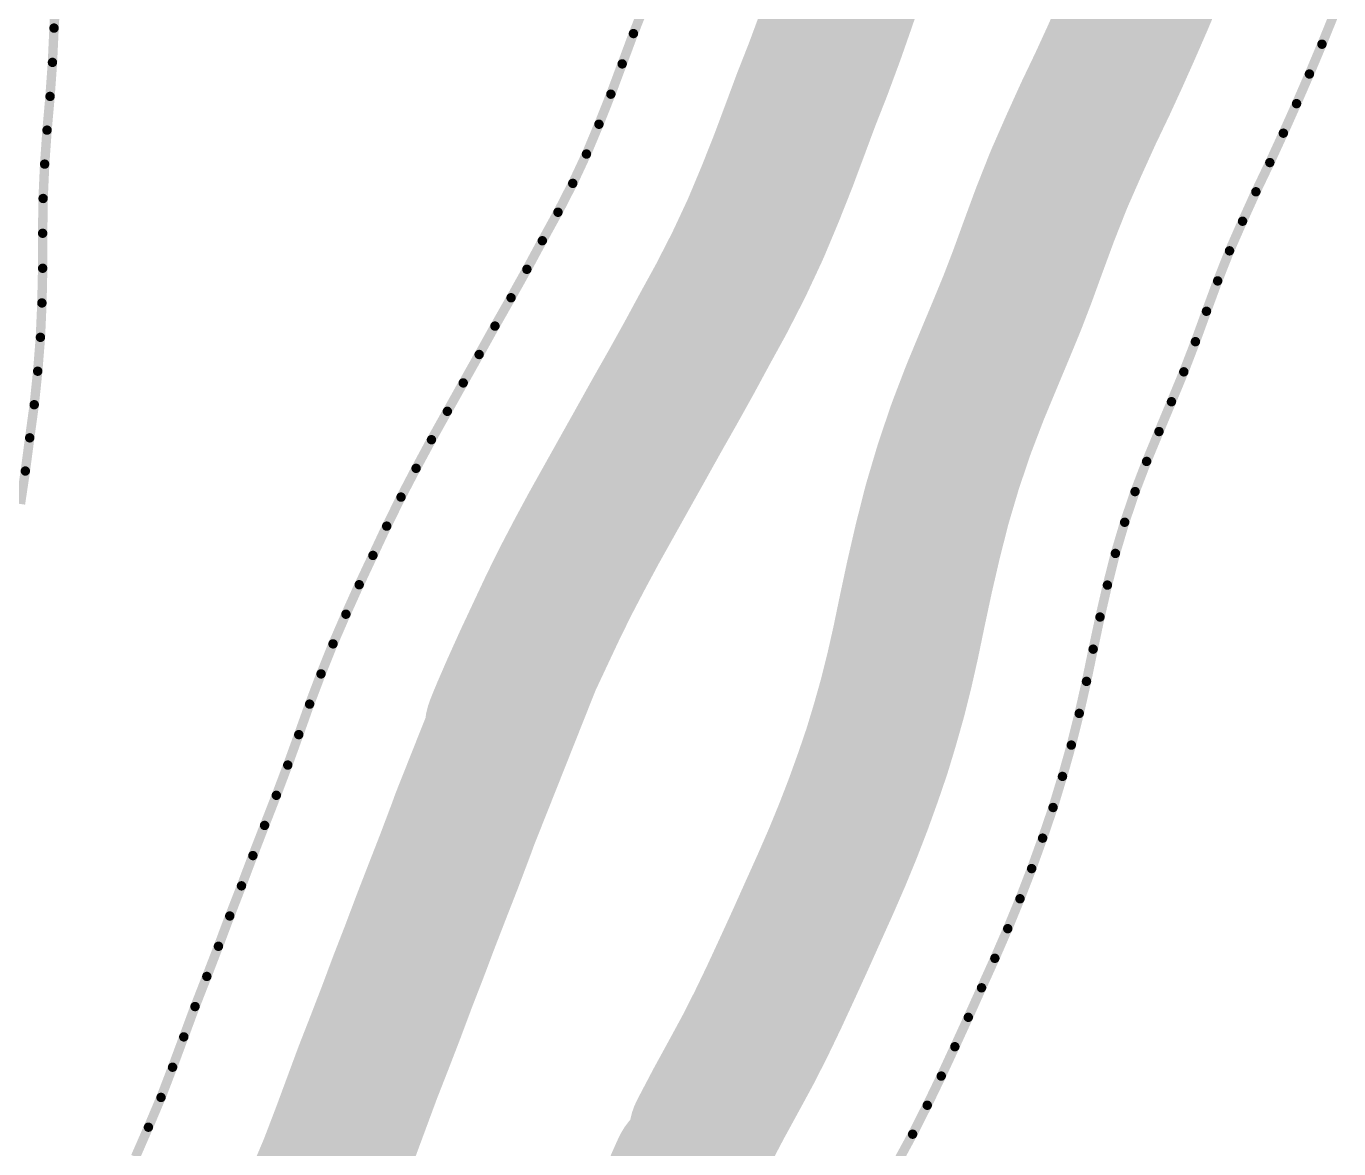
# Model space of a CAD drawing. Header units: inches. Extents: x 16 to 269, y 21 to 202.
# Drawn here: x 145.11 to 180.61, y 129.63 to 159.99 of the extents above; entities that cross this region are included whole.
import ezdxf

# ---------------------------------------------------------------- set-up
doc = ezdxf.new("R2010")
doc.units = ezdxf.units.IN
doc.layers.add('Edge-Cuts', color=9, linetype='Continuous')
doc.layers.add('F-Cu', color=1, linetype='Continuous')

msp = doc.modelspace()

# ---------------------------------------------------------------- linework, layer by layer
at = {"layer": 'Edge-Cuts', "const_width": 0.254}
for points in [[(145.8661675, 159.93953788), (145.91791492, 160.86448142)], [(161.53431498, 159.79109774), (161.85455564, 160.60456068)], [(180.15205016, 159.50338178), (180.47879576, 160.31418534)], [(145.82388158, 159.01104596), (145.8661675, 159.93953788)], [(161.22944894, 158.97112732), (161.53431498, 159.79109774)], [(179.81318114, 158.69731024), (180.15205016, 159.50338178)], [(145.75853246, 158.0917209), (145.82388158, 159.01104596)], [(160.9234018, 158.15174872), (161.22944894, 158.97112732)], [(179.46425626, 157.89567354), (179.81318114, 158.69731024)], [(145.67751154, 157.17919542), (145.75853246, 158.0917209)], [(160.60109104, 157.33887252), (160.9234018, 158.15174872)], [(179.10764534, 157.09728804), (179.46425626, 157.89567354)], [(145.61275424, 156.25987036), (145.67751154, 157.17919542)], [(160.26340566, 156.53250634), (160.60109104, 157.33887252)], [(178.74245684, 156.30215628), (179.10764534, 157.09728804)], [(159.89289586, 155.73973932), (160.26340566, 156.53250634)], [(145.57106014, 155.33078916), (145.61275424, 156.25987036)], [(178.36514746, 155.51234836), (178.74245684, 156.30215628)], [(159.49311256, 154.95909572), (159.89289586, 155.73973932)], [(145.55864208, 154.389582), (145.57106014, 155.33078916)], [(178.00409916, 154.71573832), (178.36514746, 155.51234836)], [(159.0696717, 154.18850798), (159.49311256, 154.95909572)], [(177.65281208, 153.91498808), (178.00409916, 154.71573832)], [(145.55864208, 154.389582), (145.5592339, 153.44305354)], [(158.6521465, 153.41496114), (159.0696717, 154.18850798)], [(177.33138778, 153.10181724), (177.65281208, 153.91498808)], [(145.5385329, 152.5056894), (145.5592339, 153.44305354)], [(158.2242708, 152.64614632), (158.6521465, 153.41496114)], [(177.02918366, 152.28096036), (177.33138778, 153.10181724)], [(145.49802244, 151.57601638), (145.5385329, 152.5056894)], [(157.78900624, 151.87999342), (158.2242708, 152.64614632)], [(176.73023328, 151.45832802), (177.02918366, 152.28096036)], [(157.36142518, 151.1111786), (157.78900624, 151.87999342)], [(145.42528192, 150.65994252), (145.49802244, 151.57601638)], [(176.41590574, 150.6424978), (176.73023328, 151.45832802)], [(156.9308901, 150.3429556), (157.36142518, 151.1111786)], [(145.33065676, 149.75303806), (145.42528192, 150.65994252)], [(176.0826552, 149.83405898), (176.41590574, 150.6424978)], [(156.50153612, 149.5747326), (156.9308901, 150.3429556)], [(145.2085361, 148.85737056), (145.33065676, 149.75303806)], [(175.74526192, 149.02769026), (176.0826552, 149.83405898)], [(156.07218214, 148.80621242), (156.50153612, 149.5747326)], [(175.41023592, 148.22014044), (175.74526192, 149.02769026)], [(145.09025592, 147.96022224), (145.2085361, 148.85737056)], [(155.65613522, 148.03237094), (156.07218214, 148.80621242)], [(144.95837404, 147.06839776), (145.09025592, 147.96022224)], [(155.2495498, 147.25468644), (155.65613522, 148.03237094)], [(175.09798102, 147.40342376), (175.41023592, 148.22014044)], [(154.86159528, 146.46901618), (155.2495498, 147.25468644)], [(174.81736182, 146.57339748), (175.09798102, 147.40342376)], [(154.4896072, 145.67684098), (154.86159528, 146.46901618)], [(174.56690766, 145.73095568), (174.81736182, 146.57339748)], [(154.11821094, 144.88466578), (154.4896072, 145.67684098)], [(174.3501593, 144.87431782), (174.56690766, 145.73095568)], [(153.75864092, 144.08716928), (154.11821094, 144.88466578)], [(174.15056356, 144.01088038), (174.3501593, 144.87431782)], [(153.41060504, 143.2852354), (153.75864092, 144.08716928)], [(173.9648667, 143.14152728), (174.15056356, 144.01088038)], [(153.08651882, 142.47325074), (153.41060504, 143.2852354)], [(173.78449114, 142.27010662), (173.9648667, 143.14152728)], [(152.7769233, 141.65535042), (153.08651882, 142.47325074)], [(173.58903306, 141.40489372), (173.78449114, 142.27010662)], [(152.48388604, 140.83035334), (152.7769233, 141.65535042)], [(173.37465198, 140.5473694), (173.58903306, 141.40489372)], [(152.18671112, 140.00712918), (152.48388604, 140.83035334)], [(173.13543224, 139.70019558), (173.37465198, 140.5473694)], [(151.87741024, 139.18922886), (152.18671112, 140.00712918)], [(172.88113252, 138.85922952), (173.13543224, 139.70019558)], [(151.55923968, 138.37457974), (151.87741024, 139.18922886)], [(172.59815112, 138.03038942), (172.88113252, 138.85922952)], [(151.24343386, 137.55934134), (151.55923968, 138.37457974)], [(172.30156548, 137.20687062), (172.59815112, 138.03038942)], [(150.93502198, 136.7408492), (151.24343386, 137.55934134)], [(171.98694076, 136.39103786), (172.30156548, 137.20687062)], [(150.61803252, 135.9256108), (150.93502198, 136.7408492)], [(171.65457922, 135.5823044), (171.98694076, 136.39103786)], [(150.31228256, 135.1062322), (150.61803252, 135.9256108)], [(171.30624616, 134.78037052), (171.65457922, 135.5823044)], [(149.99765784, 134.29039944), (150.31228256, 135.1062322)], [(170.94697078, 133.98287402), (171.30624616, 134.78037052)], [(149.678898, 133.4760475), (149.99765784, 134.29039944)], [(170.58917876, 133.1847857), (170.94697078, 133.98287402)], [(149.3752156, 132.65578244), (149.678898, 133.4760475)], [(170.2251739, 132.38965394), (170.58917876, 133.1847857)], [(149.0715332, 131.8352202), (149.3752156, 132.65578244)], [(169.85762066, 131.59570328), (170.2251739, 132.38965394)], [(148.75927576, 131.01820634), (149.0715332, 131.8352202)], [(169.47824118, 130.80648718), (169.85762066, 131.59570328)], [(148.41892846, 130.21302126), (148.75927576, 131.01820634)], [(169.08259808, 130.02407066), (169.47824118, 130.80648718)], [(148.06970894, 129.41138456), (148.41892846, 130.21302126)], [(168.66388924, 129.25111564), (169.08259808, 130.02407066)]]:
    msp.add_lwpolyline(points, dxfattribs=at)
at = {"layer": 'Edge-Cuts', "const_width": 0.127}
for points in [[(145.8026675, 159.93953788, 1), (145.9296675, 159.93953788, 1)], [(145.8026675, 159.93953788, 1), (145.9296675, 159.93953788, 1)], [(161.47081498, 159.79109774, 1), (161.59781498, 159.79109774, 1)], [(161.47081498, 159.79109774, 1), (161.59781498, 159.79109774, 1)], [(180.08855016, 159.50338178, 1), (180.21555016, 159.50338178, 1)], [(180.08855016, 159.50338178, 1), (180.21555016, 159.50338178, 1)], [(145.76038158, 159.01104596, 1), (145.88738158, 159.01104596, 1)], [(145.76038158, 159.01104596, 1), (145.88738158, 159.01104596, 1)], [(161.16594894, 158.97112732, 1), (161.29294894, 158.97112732, 1)], [(161.16594894, 158.97112732, 1), (161.29294894, 158.97112732, 1)], [(179.74968114, 158.69731024, 1), (179.87668114, 158.69731024, 1)], [(179.74968114, 158.69731024, 1), (179.87668114, 158.69731024, 1)], [(145.69503246, 158.0917209, 1), (145.82203246, 158.0917209, 1)], [(145.69503246, 158.0917209, 1), (145.82203246, 158.0917209, 1)], [(160.8599018, 158.15174872, 1), (160.9869018, 158.15174872, 1)], [(160.8599018, 158.15174872, 1), (160.9869018, 158.15174872, 1)], [(179.40075626, 157.89567354, 1), (179.52775626, 157.89567354, 1)], [(179.40075626, 157.89567354, 1), (179.52775626, 157.89567354, 1)], [(145.61401154, 157.17919542, 1), (145.74101154, 157.17919542, 1)], [(145.61401154, 157.17919542, 1), (145.74101154, 157.17919542, 1)], [(160.53759104, 157.33887252, 1), (160.66459104, 157.33887252, 1)], [(160.53759104, 157.33887252, 1), (160.66459104, 157.33887252, 1)], [(179.04414534, 157.09728804, 1), (179.17114534, 157.09728804, 1)], [(179.04414534, 157.09728804, 1), (179.17114534, 157.09728804, 1)], [(160.19990566, 156.53250634, 1), (160.32690566, 156.53250634, 1)], [(160.19990566, 156.53250634, 1), (160.32690566, 156.53250634, 1)], [(145.54925424, 156.25987036, 1), (145.67625424, 156.25987036, 1)], [(145.54925424, 156.25987036, 1), (145.67625424, 156.25987036, 1)], [(178.67895684, 156.30215628, 1), (178.80595684, 156.30215628, 1)], [(178.67895684, 156.30215628, 1), (178.80595684, 156.30215628, 1)], [(159.82939586, 155.73973932, 1), (159.95639586, 155.73973932, 1)], [(159.82939586, 155.73973932, 1), (159.95639586, 155.73973932, 1)], [(145.50756014, 155.33078916, 1), (145.63456014, 155.33078916, 1)], [(145.50756014, 155.33078916, 1), (145.63456014, 155.33078916, 1)], [(178.30164746, 155.51234836, 1), (178.42864746, 155.51234836, 1)], [(178.30164746, 155.51234836, 1), (178.42864746, 155.51234836, 1)], [(159.42961256, 154.95909572, 1), (159.55661256, 154.95909572, 1)], [(159.42961256, 154.95909572, 1), (159.55661256, 154.95909572, 1)], [(177.94059916, 154.71573832, 1), (178.06759916, 154.71573832, 1)], [(177.94059916, 154.71573832, 1), (178.06759916, 154.71573832, 1)], [(145.49514208, 154.389582, 1), (145.62214208, 154.389582, 1)], [(145.49514208, 154.389582, 1), (145.62214208, 154.389582, 1)], [(159.0061717, 154.18850798, 1), (159.1331717, 154.18850798, 1)], [(159.0061717, 154.18850798, 1), (159.1331717, 154.18850798, 1)], [(177.58931208, 153.91498808, 1), (177.71631208, 153.91498808, 1)], [(177.58931208, 153.91498808, 1), (177.71631208, 153.91498808, 1)], [(145.4957339, 153.44305354, 1), (145.6227339, 153.44305354, 1)], [(145.4957339, 153.44305354, 1), (145.6227339, 153.44305354, 1)], [(158.5886465, 153.41496114, 1), (158.7156465, 153.41496114, 1)], [(158.5886465, 153.41496114, 1), (158.7156465, 153.41496114, 1)], [(177.26788778, 153.10181724, 1), (177.39488778, 153.10181724, 1)], [(177.26788778, 153.10181724, 1), (177.39488778, 153.10181724, 1)], [(145.4750329, 152.5056894, 1), (145.6020329, 152.5056894, 1)], [(145.4750329, 152.5056894, 1), (145.6020329, 152.5056894, 1)], [(158.1607708, 152.64614632, 1), (158.2877708, 152.64614632, 1)], [(158.1607708, 152.64614632, 1), (158.2877708, 152.64614632, 1)], [(176.96568366, 152.28096036, 1), (177.09268366, 152.28096036, 1)], [(176.96568366, 152.28096036, 1), (177.09268366, 152.28096036, 1)], [(157.72550624, 151.87999342, 1), (157.85250624, 151.87999342, 1)], [(157.72550624, 151.87999342, 1), (157.85250624, 151.87999342, 1)], [(145.43452244, 151.57601638, 1), (145.56152244, 151.57601638, 1)], [(145.43452244, 151.57601638, 1), (145.56152244, 151.57601638, 1)], [(176.66673328, 151.45832802, 1), (176.79373328, 151.45832802, 1)], [(176.66673328, 151.45832802, 1), (176.79373328, 151.45832802, 1)], [(157.29792518, 151.1111786, 1), (157.42492518, 151.1111786, 1)], [(157.29792518, 151.1111786, 1), (157.42492518, 151.1111786, 1)], [(145.36178192, 150.65994252, 1), (145.48878192, 150.65994252, 1)], [(145.36178192, 150.65994252, 1), (145.48878192, 150.65994252, 1)], [(176.35240574, 150.6424978, 1), (176.47940574, 150.6424978, 1)], [(176.35240574, 150.6424978, 1), (176.47940574, 150.6424978, 1)], [(156.8673901, 150.3429556, 1), (156.9943901, 150.3429556, 1)], [(156.8673901, 150.3429556, 1), (156.9943901, 150.3429556, 1)], [(145.26715676, 149.75303806, 1), (145.39415676, 149.75303806, 1)], [(145.26715676, 149.75303806, 1), (145.39415676, 149.75303806, 1)], [(176.0191552, 149.83405898, 1), (176.1461552, 149.83405898, 1)], [(176.0191552, 149.83405898, 1), (176.1461552, 149.83405898, 1)], [(156.43803612, 149.5747326, 1), (156.56503612, 149.5747326, 1)], [(156.43803612, 149.5747326, 1), (156.56503612, 149.5747326, 1)], [(175.68176192, 149.02769026, 1), (175.80876192, 149.02769026, 1)], [(175.68176192, 149.02769026, 1), (175.80876192, 149.02769026, 1)], [(145.1450361, 148.85737056, 1), (145.2720361, 148.85737056, 1)], [(145.1450361, 148.85737056, 1), (145.2720361, 148.85737056, 1)], [(156.00868214, 148.80621242, 1), (156.13568214, 148.80621242, 1)], [(156.00868214, 148.80621242, 1), (156.13568214, 148.80621242, 1)], [(145.02675592, 147.96022224, 1), (145.15375592, 147.96022224, 1)], [(145.02675592, 147.96022224, 1), (145.15375592, 147.96022224, 1)], [(155.59263522, 148.03237094, 1), (155.71963522, 148.03237094, 1)], [(155.59263522, 148.03237094, 1), (155.71963522, 148.03237094, 1)], [(175.34673592, 148.22014044, 1), (175.47373592, 148.22014044, 1)], [(175.34673592, 148.22014044, 1), (175.47373592, 148.22014044, 1)], [(155.1860498, 147.25468644, 1), (155.3130498, 147.25468644, 1)], [(155.1860498, 147.25468644, 1), (155.3130498, 147.25468644, 1)], [(175.03448102, 147.40342376, 1), (175.16148102, 147.40342376, 1)], [(175.03448102, 147.40342376, 1), (175.16148102, 147.40342376, 1)], [(154.79809528, 146.46901618, 1), (154.92509528, 146.46901618, 1)], [(154.79809528, 146.46901618, 1), (154.92509528, 146.46901618, 1)], [(174.75386182, 146.57339748, 1), (174.88086182, 146.57339748, 1)], [(174.75386182, 146.57339748, 1), (174.88086182, 146.57339748, 1)], [(154.4261072, 145.67684098, 1), (154.5531072, 145.67684098, 1)], [(154.4261072, 145.67684098, 1), (154.5531072, 145.67684098, 1)], [(174.50340766, 145.73095568, 1), (174.63040766, 145.73095568, 1)], [(174.50340766, 145.73095568, 1), (174.63040766, 145.73095568, 1)], [(154.05471094, 144.88466578, 1), (154.18171094, 144.88466578, 1)], [(154.05471094, 144.88466578, 1), (154.18171094, 144.88466578, 1)], [(174.2866593, 144.87431782, 1), (174.4136593, 144.87431782, 1)], [(174.2866593, 144.87431782, 1), (174.4136593, 144.87431782, 1)], [(153.69514092, 144.08716928, 1), (153.82214092, 144.08716928, 1)], [(153.69514092, 144.08716928, 1), (153.82214092, 144.08716928, 1)], [(174.08706356, 144.01088038, 1), (174.21406356, 144.01088038, 1)], [(174.08706356, 144.01088038, 1), (174.21406356, 144.01088038, 1)], [(153.34710504, 143.2852354, 1), (153.47410504, 143.2852354, 1)], [(153.34710504, 143.2852354, 1), (153.47410504, 143.2852354, 1)], [(173.9013667, 143.14152728, 1), (174.0283667, 143.14152728, 1)], [(173.9013667, 143.14152728, 1), (174.0283667, 143.14152728, 1)], [(153.02301882, 142.47325074, 1), (153.15001882, 142.47325074, 1)], [(153.02301882, 142.47325074, 1), (153.15001882, 142.47325074, 1)], [(173.72099114, 142.27010662, 1), (173.84799114, 142.27010662, 1)], [(173.72099114, 142.27010662, 1), (173.84799114, 142.27010662, 1)], [(152.7134233, 141.65535042, 1), (152.8404233, 141.65535042, 1)], [(152.7134233, 141.65535042, 1), (152.8404233, 141.65535042, 1)], [(173.52553306, 141.40489372, 1), (173.65253306, 141.40489372, 1)], [(173.52553306, 141.40489372, 1), (173.65253306, 141.40489372, 1)], [(152.42038604, 140.83035334, 1), (152.54738604, 140.83035334, 1)], [(152.42038604, 140.83035334, 1), (152.54738604, 140.83035334, 1)], [(173.31115198, 140.5473694, 1), (173.43815198, 140.5473694, 1)], [(173.31115198, 140.5473694, 1), (173.43815198, 140.5473694, 1)], [(152.12321112, 140.00712918, 1), (152.25021112, 140.00712918, 1)], [(152.12321112, 140.00712918, 1), (152.25021112, 140.00712918, 1)], [(173.07193224, 139.70019558, 1), (173.19893224, 139.70019558, 1)], [(173.07193224, 139.70019558, 1), (173.19893224, 139.70019558, 1)], [(151.81391024, 139.18922886, 1), (151.94091024, 139.18922886, 1)], [(151.81391024, 139.18922886, 1), (151.94091024, 139.18922886, 1)], [(172.81763252, 138.85922952, 1), (172.94463252, 138.85922952, 1)], [(172.81763252, 138.85922952, 1), (172.94463252, 138.85922952, 1)], [(151.49573968, 138.37457974, 1), (151.62273968, 138.37457974, 1)], [(151.49573968, 138.37457974, 1), (151.62273968, 138.37457974, 1)], [(172.53465112, 138.03038942, 1), (172.66165112, 138.03038942, 1)], [(172.53465112, 138.03038942, 1), (172.66165112, 138.03038942, 1)], [(151.17993386, 137.55934134, 1), (151.30693386, 137.55934134, 1)], [(151.17993386, 137.55934134, 1), (151.30693386, 137.55934134, 1)], [(172.23806548, 137.20687062, 1), (172.36506548, 137.20687062, 1)], [(172.23806548, 137.20687062, 1), (172.36506548, 137.20687062, 1)], [(150.87152198, 136.7408492, 1), (150.99852198, 136.7408492, 1)], [(150.87152198, 136.7408492, 1), (150.99852198, 136.7408492, 1)], [(171.92344076, 136.39103786, 1), (172.05044076, 136.39103786, 1)], [(171.92344076, 136.39103786, 1), (172.05044076, 136.39103786, 1)], [(150.55453252, 135.9256108, 1), (150.68153252, 135.9256108, 1)], [(150.55453252, 135.9256108, 1), (150.68153252, 135.9256108, 1)], [(171.59107922, 135.5823044, 1), (171.71807922, 135.5823044, 1)], [(171.59107922, 135.5823044, 1), (171.71807922, 135.5823044, 1)], [(150.24878256, 135.1062322, 1), (150.37578256, 135.1062322, 1)], [(150.24878256, 135.1062322, 1), (150.37578256, 135.1062322, 1)], [(171.24274616, 134.78037052, 1), (171.36974616, 134.78037052, 1)], [(171.24274616, 134.78037052, 1), (171.36974616, 134.78037052, 1)], [(149.93415784, 134.29039944, 1), (150.06115784, 134.29039944, 1)], [(149.93415784, 134.29039944, 1), (150.06115784, 134.29039944, 1)], [(170.88347078, 133.98287402, 1), (171.01047078, 133.98287402, 1)], [(170.88347078, 133.98287402, 1), (171.01047078, 133.98287402, 1)], [(149.615398, 133.4760475, 1), (149.742398, 133.4760475, 1)], [(149.615398, 133.4760475, 1), (149.742398, 133.4760475, 1)], [(170.52567876, 133.1847857, 1), (170.65267876, 133.1847857, 1)], [(170.52567876, 133.1847857, 1), (170.65267876, 133.1847857, 1)], [(149.3117156, 132.65578244, 1), (149.4387156, 132.65578244, 1)], [(149.3117156, 132.65578244, 1), (149.4387156, 132.65578244, 1)], [(170.1616739, 132.38965394, 1), (170.2886739, 132.38965394, 1)], [(170.1616739, 132.38965394, 1), (170.2886739, 132.38965394, 1)], [(149.0080332, 131.8352202, 1), (149.1350332, 131.8352202, 1)], [(149.0080332, 131.8352202, 1), (149.1350332, 131.8352202, 1)], [(169.79412066, 131.59570328, 1), (169.92112066, 131.59570328, 1)], [(169.79412066, 131.59570328, 1), (169.92112066, 131.59570328, 1)], [(148.69577576, 131.01820634, 1), (148.82277576, 131.01820634, 1)], [(148.69577576, 131.01820634, 1), (148.82277576, 131.01820634, 1)], [(169.41474118, 130.80648718, 1), (169.54174118, 130.80648718, 1)], [(169.41474118, 130.80648718, 1), (169.54174118, 130.80648718, 1)], [(148.35542846, 130.21302126, 1), (148.48242846, 130.21302126, 1)], [(148.35542846, 130.21302126, 1), (148.48242846, 130.21302126, 1)], [(169.01909808, 130.02407066, 1), (169.14609808, 130.02407066, 1)], [(169.01909808, 130.02407066, 1), (169.14609808, 130.02407066, 1)]]:
    msp.add_lwpolyline(points, format="xyb", close=True, dxfattribs=at)
at = {"layer": 'F-Cu', "const_width": 3.99999962}
for points in [[(167.47470442, 161.50730716), (167.75057636, 162.3390708)], [(175.53950414, 161.43439138), (175.79127656, 162.05915264)], [(167.18553812, 160.65261748), (167.46502956, 161.47843498)], [(175.22585478, 160.68716402), (175.5168448, 161.37934958)], [(166.8785842, 159.77558596), (167.16671672, 160.59789318)], [(174.89686382, 159.93053104), (175.2060758, 160.6409284)], [(174.5615762, 159.17944034), (174.88146126, 159.8956035)], [(166.54316958, 158.8676782), (166.84713646, 159.68821504)], [(174.22717758, 158.45082102), (174.54430166, 159.14130224)], [(166.21694722, 158.03621682), (166.50699998, 158.77299716)], [(173.85548922, 157.67171412), (174.20151596, 158.39604338)], [(166.0584944, 157.6119403), (166.19215936, 157.9714519)], [(165.91599278, 157.228667), (166.0569323, 157.60773914)], [(166.0569323, 157.60773914), (166.05847662, 157.61189204)], [(173.45189084, 156.78389268), (173.8110697, 157.57638792)], [(165.60732436, 156.40225514), (165.91336642, 157.22162104)], [(173.07524948, 155.92640646), (173.42379082, 156.7208956)], [(165.24904212, 155.49593488), (165.57134526, 156.30879584)], [(172.68147582, 154.93980442), (173.00289758, 155.7529651)], [(164.87524556, 154.60097858), (165.2120394, 155.40521624)], [(172.33707722, 154.00838896), (172.6377802, 154.82516406)], [(164.4238774, 153.62548142), (164.79310196, 154.41550016)], [(172.06042042, 153.24723986), (172.3289924, 153.98627064)], [(172.3289924, 153.98627064), (172.33707722, 154.00838896)], [(163.94551158, 152.68400756), (164.34230784, 153.45881678)], [(171.78782254, 152.537668), (172.0335142, 153.17535278)], [(163.46191844, 151.79925698), (163.87509262, 152.55116302)], [(171.46907032, 151.76156846), (171.75340808, 152.45135118)], [(163.05211738, 151.04006368), (163.46071194, 151.79706242)], [(171.132754, 150.9576229), (171.4609601, 151.74204094)], [(162.5932232, 150.21465766), (163.02109128, 150.98345978)], [(170.79335158, 150.1395778), (171.12696534, 150.94373164)], [(162.14762338, 149.42991958), (162.57166114, 150.17631382)], [(170.42798782, 149.18976766), (170.73994808, 150.00571726)], [(161.73108116, 148.6809701), (162.14762338, 149.42991958)], [(170.08138958, 148.17665564), (170.3613687, 149.00479216)], [(161.29472948, 147.90229754), (161.72314112, 148.6667334)], [(160.8655914, 147.13446316), (161.29335534, 147.89984136)], [(169.77519258, 147.15900972), (170.0238027, 147.99525392)], [(160.47402754, 146.43358826), (160.8655914, 147.13446316)], [(169.50224926, 146.09809744), (169.71856582, 146.95302842)], [(160.08399022, 145.70932504), (160.44328084, 146.37759904)], [(169.28015674, 145.14181792), (169.47863488, 146.0004319)], [(159.72832164, 145.02957532), (160.0636245, 145.67091516)], [(160.08390132, 145.7091574), (160.08399022, 145.70932504)], [(159.38394844, 144.33454242), (159.68719142, 144.94865346)], [(169.0761287, 144.19039488), (169.25993834, 145.05091386)], [(159.01609802, 143.5529895), (159.34985402, 144.26375008)], [(168.90477014, 143.36319562), (169.06738348, 144.1487719)], [(169.07612108, 144.19035424), (169.0761287, 144.19039488)], [(158.67252746, 142.82016394), (159.01609802, 143.5529895)], [(168.73454696, 142.60672012), (168.88948188, 143.29255568)], [(156.99340204, 138.59131286), (158.67252746, 142.82016394)], [(158.67242586, 142.81994804), (158.67252746, 142.82016394)], [(158.67252746, 142.82016394), (158.67252746, 142.82016648)], [(158.342838, 142.08991648), (158.65000782, 142.7711902)], [(168.55695016, 141.89204794), (168.71343702, 142.51799792)], [(158.04943752, 141.41487084), (158.3200034, 142.03830114)], [(168.34614286, 141.13877538), (168.5249106, 141.7718526)], [(168.34615048, 141.13878808), (168.52585548, 141.77519778)], [(157.89194228, 141.02482082), (158.0058308, 141.31016442)], [(168.14123344, 140.45878436), (168.32545202, 141.06799574)], [(168.25086746, 140.82134142), (168.32544186, 141.06795764)], [(167.89058878, 139.71691894), (168.09790612, 140.32414404)], [(167.63149862, 138.99586374), (167.86851618, 139.65398536)], [(167.35721418, 138.28185958), (167.60020328, 138.91193452)], [(156.55416492, 137.42066242), (156.8634531, 138.23853226)], [(156.8896532, 138.3094262), (156.9513244, 138.48026406)], [(167.06386196, 137.56552878), (167.32488506, 138.20067864)], [(166.74350446, 136.82602048), (167.03295778, 137.49240218)], [(156.22063498, 136.56589146), (156.5332404, 137.36628864)], [(156.5332404, 137.36628864), (156.53327088, 137.36636738)], [(166.45914384, 136.19400498), (166.72350958, 136.78082626)], [(155.92080322, 135.79191536), (156.21762508, 136.55815462)], [(166.38997202, 136.04045944), (166.45914384, 136.19400498)], [(166.39000758, 136.04053564), (166.45914384, 136.19400498)], [(166.45914384, 136.19400498), (166.52532862, 136.34091858)], [(155.61387216, 134.97783774), (155.90765364, 135.7575009)], [(166.02958158, 135.23685678), (166.33980448, 135.9285953)], [(166.03545406, 135.24971426), (166.33980448, 135.9285953)], [(166.33980448, 135.9285953), (166.38945386, 136.03930628)], [(166.33980448, 135.9285953), (166.38449324, 136.0282776)], [(166.38945386, 136.03930628), (166.38997202, 136.04045944)], [(165.68688986, 134.48827814), (166.02819728, 135.23383164)], [(166.02958158, 135.23685678), (166.03545406, 135.24971426)], [(155.30003992, 134.1699628), (155.59353946, 134.9247873)], [(155.59353946, 134.9247873), (155.59358518, 134.92490922)], [(165.34772874, 133.7555745), (165.67977786, 134.4728324)], [(154.99676138, 133.3582296), (155.2814014, 134.12103986)], [(165.01101364, 133.05414334), (165.32292564, 133.70299904)], [(154.66274376, 132.49132252), (154.97580638, 133.30306588)], [(164.67805012, 132.39389574), (164.9755019, 132.9821318)], [(154.66274376, 132.49132252), (154.7689691, 132.76672456)], [(154.36527674, 131.7311564), (154.65192844, 132.46347904)], [(164.27440348, 131.64538314), (164.62559912, 132.29371306)], [(154.06426388, 130.9200709), (154.33908426, 131.66238336)], [(163.85621788, 130.88023354), (164.26952668, 131.63642202)], [(153.7622782, 130.10410098), (154.06426388, 130.9200709)], [(163.40891372, 130.02944784), (163.81628654, 130.80579122)], [(153.43111046, 129.2366859), (153.74202678, 130.05018948)], [(153.76225026, 130.10402478), (153.7622782, 130.10410098)], [(153.0243828, 128.26631954), (153.36472756, 129.071497)], [(162.52271026, 128.12622076), (162.87458408, 128.92666112)], [(152.65362154, 127.41448736), (153.00283344, 128.21610882)], [(162.16131144, 127.286258), (162.50490232, 128.08521754)]]:
    msp.add_lwpolyline(points, dxfattribs=at)
for points in [[(167.47470442, 161.50730716, -0.0015225063286042), (167.46502956, 161.47843498)], [(175.53950414, 161.43439138, -0.0037202702413914), (175.5168448, 161.37934958)], [(167.18553812, 160.65261748, -0.0028935494034148), (167.16671926, 160.59789318)], [(175.22585478, 160.68716402, -0.0031430674140961), (175.2060758, 160.6409284)], [(174.89686382, 159.93053104, -0.0023858215594423), (174.88146126, 159.8956035)], [(166.8785842, 159.77558596, -0.004643008761346), (166.84713646, 159.68821504)], [(174.5615762, 159.17944034, -0.0026167648285008), (174.54430166, 159.14130224)], [(166.54316958, 158.8676782, -0.0050678563878023), (166.50699998, 158.77299716)], [(174.22717758, 158.45082102, -0.0037807151851077), (174.20151596, 158.39604338)], [(166.19215936, 157.9714519, -0.0043342357391166), (166.21694722, 158.03621682)], [(173.81107224, 157.57638792, -0.0052585126669579), (173.85548922, 157.67171412)], [(165.91599278, 157.228667, -0.0003759765495863), (165.91336642, 157.22162104)], [(173.42379336, 156.7208956, -0.0034490414745112), (173.45189084, 156.78389268)], [(165.60732436, 156.40225514, -0.0050074050748431), (165.57134526, 156.30879584)], [(173.00289758, 155.7529651, -0.0093971971332577), (173.07525202, 155.92640646)], [(165.24904212, 155.49593488, -0.0048988598448267), (165.2120394, 155.40521624)], [(172.6377802, 154.82516406, -0.0061345015683925), (172.68147582, 154.93980442)], [(164.87524556, 154.60097858, -0.0101437518797899), (164.79310196, 154.41550016)], [(164.4238774, 153.62548142, -0.0092785554422059), (164.34230784, 153.45881678)], [(172.06042296, 153.24723986, -0.0047974491514033), (172.0335142, 153.17535278)], [(163.94551158, 152.68400756, -0.0075181543011188), (163.87509262, 152.55116302)], [(171.78782254, 152.537668, -0.0058079740549884), (171.75340808, 152.45135118)], [(163.46191844, 151.79925698, -0.000156521365949), (163.46071194, 151.79706242)], [(171.46907032, 151.76156846, -0.0013215486431951), (171.46096264, 151.74204094)], [(163.05211738, 151.04006368, -0.0032275022632137), (163.02109128, 150.98345978)], [(171.12696534, 150.94373164, -0.0007524557310459), (171.132754, 150.9576229)], [(162.5932232, 150.21465766, -0.0021995407611288), (162.57166114, 150.17631382)], [(170.73994808, 150.00571726, -0.0072063743075066), (170.79335158, 150.1395778)], [(170.3613687, 149.00479216, -0.0098312647229806), (170.42798782, 149.18976766)], [(161.7310837, 148.6809701, -0.0010188240650088), (161.72314112, 148.6667334)], [(170.02380524, 147.99525392, -0.0095170077889262), (170.08138958, 148.17665564)], [(161.29335534, 147.89984136, -0.0001759025988554), (161.29472948, 147.90229754)], [(169.71856582, 146.95302842, -0.0106823794213759), (169.77519258, 147.15900972)], [(160.44328084, 146.37759904, -0.0039923172712471), (160.47402754, 146.43358826)], [(169.47863488, 146.0004319, -0.0050241179021742), (169.50224926, 146.09809744)], [(160.0636245, 145.67091516, -0.0027053372956721), (160.08390132, 145.7091574)], [(159.68719396, 144.94865346, -0.0056735987856173), (159.72832164, 145.02957532)], [(169.25993834, 145.05091386, -0.0046563675188535), (169.28015674, 145.14181792)], [(159.34985402, 144.26375008, -0.0049110373534545), (159.38394844, 144.33454242)], [(169.06738348, 144.1487719, -0.0021245307904985), (169.07612108, 144.19035424)], [(168.90477014, 143.36319562, -0.0045173049873625), (168.88948188, 143.29255568)], [(158.65000782, 142.7711902, -0.0033540761367134), (158.67242586, 142.81994804)], [(168.73454696, 142.60672012, -0.0057001245922109), (168.71343702, 142.51799792)], [(158.3200034, 142.03830114, -0.0035275927004842), (158.342838, 142.08991648)], [(168.5569527, 141.89204794, -0.0077749885828957), (168.5249106, 141.7718526)], [(168.55695016, 141.89204794, -0.0075577246616876), (168.52585548, 141.77519778)], [(168.34615048, 141.13878808, -0.0046123267621718), (168.32544186, 141.06795764)], [(168.3461454, 141.13877538, -0.0046089682846749), (168.32545202, 141.06799574)], [(168.14123344, 140.45878436, -0.0088406924159505), (168.09790612, 140.32414404)], [(167.89058878, 139.71691894, -0.0041683287972059), (167.86851618, 139.65398536)], [(167.63149862, 138.99586374, -0.0055985559022295), (167.60020582, 138.91193452)], [(156.9513244, 138.48026406, -0.0074224948527528), (156.99340204, 138.59131286)], [(156.8896532, 138.3094262, -0.0037790742895818), (156.86345564, 138.23853226)], [(167.35721672, 138.28185958, -0.0054615057969512), (167.32488506, 138.20067864)], [(167.06386196, 137.56552878, -0.0049619183554811), (167.03295778, 137.49240218)], [(156.55416492, 137.42066242, -0.0029088775642012), (156.53327088, 137.36636738)], [(166.74350446, 136.82602048, -0.0030887656639066), (166.72351212, 136.78082626)], [(156.21762762, 136.55815462, -0.0005188561536118), (156.22063498, 136.56589146)], [(155.90765364, 135.7575009, -0.0023025807990464), (155.92080322, 135.79191536)], [(166.38449324, 136.0282776, -0.0006046292714448), (166.38945386, 136.03930628)], [(166.38945386, 136.03930628, -6.32296853799e-05), (166.38997456, 136.04045944)], [(166.02958158, 135.23685678, -0.0002079265203087), (166.02819728, 135.23383164)], [(155.6138747, 134.97783774, -0.0028342208144348), (155.59358518, 134.92490922)], [(165.68688986, 134.48827814, -0.0010627798611366), (165.6797804, 134.4728324)], [(155.2814014, 134.12103986, -0.003272103928265), (155.30003992, 134.1699628)], [(165.34773128, 133.7555745, -0.0036333222157015), (165.32292564, 133.70299904)], [(154.99676138, 133.3582296, -0.0029505123454106), (154.97580638, 133.30306588)], [(165.01101364, 133.05414334, -0.0050183538990895), (164.9755019, 132.9821318)], [(154.66274376, 132.49132252, -0.0018668948916519), (154.65192844, 132.46347904)], [(164.67805012, 132.39389574, -0.0070680184753602), (164.62559912, 132.29371306)], [(154.33908426, 131.66238336, -0.0045995949785697), (154.36527674, 131.7311564)], [(164.27440348, 131.64538314, -0.0006376378304431), (164.26952668, 131.63642202)], [(163.81628908, 130.80579122, -0.0042238668531986), (163.85622042, 130.88023354)], [(153.76225026, 130.10402478, -0.0028754497511374), (153.74202932, 130.05018948)], [(153.43111046, 129.2366859, -0.008902119267821), (153.36472756, 129.071497)], [(162.87458408, 128.92666112, -0.0094625544040013), (162.95400226, 129.09842354)], [(153.0243828, 128.26631954, -0.0027320035610166), (153.00283598, 128.21610882)], [(162.50490232, 128.08521754, -0.0022351768417379), (162.52271026, 128.12622076)]]:
    msp.add_lwpolyline(points, format="xyb", dxfattribs=at)
at = {"layer": 'F-Cu', "const_width": 1.99999854}
for points in [[(166.46502902, 161.47843498, 1), (168.4650301, 161.47843498, 1)], [(166.46502902, 161.47843498, 1), (168.4650301, 161.47843498, 1)], [(166.47470388, 161.50730716, 1), (168.47470496, 161.50730716, 1)], [(166.47470388, 161.50730716, 1), (168.47470496, 161.50730716, 1)], [(174.51684426, 161.37934958, 1), (176.51684534, 161.37934958, 1)], [(174.51684426, 161.37934958, 1), (176.51684534, 161.37934958, 1)], [(174.5395036, 161.43439138, 1), (176.53950468, 161.43439138, 1)], [(174.5395036, 161.43439138, 1), (176.53950468, 161.43439138, 1)], [(166.16671618, 160.59789318, 1), (168.16671726, 160.59789318, 1)], [(166.16671872, 160.59789318, 1), (168.1667198, 160.59789318, 1)], [(166.18553758, 160.65261748, 1), (168.18553866, 160.65261748, 1)], [(166.18553758, 160.65261748, 1), (168.18553866, 160.65261748, 1)], [(174.20607526, 160.6409284, 1), (176.20607634, 160.6409284, 1)], [(174.20607526, 160.6409284, 1), (176.20607634, 160.6409284, 1)], [(174.22585424, 160.68716402, 1), (176.22585532, 160.68716402, 1)], [(174.22585424, 160.68716402, 1), (176.22585532, 160.68716402, 1)], [(173.88146072, 159.8956035, 1), (175.8814618, 159.8956035, 1)], [(173.88146072, 159.8956035, 1), (175.8814618, 159.8956035, 1)], [(173.89686328, 159.93053104, 1), (175.89686436, 159.93053104, 1)], [(173.89686328, 159.93053104, 1), (175.89686436, 159.93053104, 1)], [(165.84713592, 159.68821504, 1), (167.847137, 159.68821504, 1)], [(165.84713592, 159.68821504, 1), (167.847137, 159.68821504, 1)], [(165.87858366, 159.77558596, 1), (167.87858474, 159.77558596, 1)], [(165.87858366, 159.77558596, 1), (167.87858474, 159.77558596, 1)], [(173.54430112, 159.14130224, 1), (175.5443022, 159.14130224, 1)], [(173.54430112, 159.14130224, 1), (175.5443022, 159.14130224, 1)], [(173.56157566, 159.17944034, 1), (175.56157674, 159.17944034, 1)], [(173.56157566, 159.17944034, 1), (175.56157674, 159.17944034, 1)], [(165.54316904, 158.8676782, 1), (167.54317012, 158.8676782, 1)], [(165.54316904, 158.8676782, 1), (167.54317012, 158.8676782, 1)], [(165.50699944, 158.77299716, 1), (167.50700052, 158.77299716, 1)], [(165.50699944, 158.77299716, 1), (167.50700052, 158.77299716, 1)], [(173.22717704, 158.45082102, 1), (175.22717812, 158.45082102, 1)], [(173.22717704, 158.45082102, 1), (175.22717812, 158.45082102, 1)], [(173.20151542, 158.39604338, 1), (175.2015165, 158.39604338, 1)], [(173.20151542, 158.39604338, 1), (175.2015165, 158.39604338, 1)], [(165.19215882, 157.9714519, 1), (167.1921599, 157.9714519, 1)], [(165.19215882, 157.9714519, 1), (167.1921599, 157.9714519, 1)], [(165.21694668, 158.03621682, 1), (167.21694776, 158.03621682, 1)], [(165.21694668, 158.03621682, 1), (167.21694776, 158.03621682, 1)], [(165.05693176, 157.60773914, 1), (167.05693284, 157.60773914, 1)], [(165.05693176, 157.60773914, 1), (167.05693284, 157.60773914, 1)], [(165.05847608, 157.61189204, 1), (167.05847716, 157.61189204, 1)], [(165.05849386, 157.6119403, 1), (167.05849494, 157.6119403, 1)], [(172.81106916, 157.57638792, 1), (174.81107024, 157.57638792, 1)], [(172.8110717, 157.57638792, 1), (174.81107278, 157.57638792, 1)], [(172.85548868, 157.67171412, 1), (174.85548976, 157.67171412, 1)], [(172.85548868, 157.67171412, 1), (174.85548976, 157.67171412, 1)], [(164.91336588, 157.22162104, 1), (166.91336696, 157.22162104, 1)], [(164.91336588, 157.22162104, 1), (166.91336696, 157.22162104, 1)], [(164.91599224, 157.228667, 1), (166.91599332, 157.228667, 1)], [(164.91599224, 157.228667, 1), (166.91599332, 157.228667, 1)], [(172.42379028, 156.7208956, 1), (174.42379136, 156.7208956, 1)], [(172.42379282, 156.7208956, 1), (174.4237939, 156.7208956, 1)], [(172.4518903, 156.78389268, 1), (174.45189138, 156.78389268, 1)], [(172.4518903, 156.78389268, 1), (174.45189138, 156.78389268, 1)], [(164.57134472, 156.30879584, 1), (166.5713458, 156.30879584, 1)], [(164.57134472, 156.30879584, 1), (166.5713458, 156.30879584, 1)], [(164.60732382, 156.40225514, 1), (166.6073249, 156.40225514, 1)], [(164.60732382, 156.40225514, 1), (166.6073249, 156.40225514, 1)], [(172.00289704, 155.7529651, 1), (174.00289812, 155.7529651, 1)], [(172.00289704, 155.7529651, 1), (174.00289812, 155.7529651, 1)], [(172.07524894, 155.92640646, 1), (174.07525002, 155.92640646, 1)], [(172.07525148, 155.92640646, 1), (174.07525256, 155.92640646, 1)], [(164.21203886, 155.40521624, 1), (166.21203994, 155.40521624, 1)], [(164.21203886, 155.40521624, 1), (166.21203994, 155.40521624, 1)], [(164.24904158, 155.49593488, 1), (166.24904266, 155.49593488, 1)], [(164.24904158, 155.49593488, 1), (166.24904266, 155.49593488, 1)], [(171.68147528, 154.93980442, 1), (173.68147636, 154.93980442, 1)], [(171.68147528, 154.93980442, 1), (173.68147636, 154.93980442, 1)], [(163.87524502, 154.60097858, 1), (165.8752461, 154.60097858, 1)], [(163.87524502, 154.60097858, 1), (165.8752461, 154.60097858, 1)], [(171.63777966, 154.82516406, 1), (173.63778074, 154.82516406, 1)], [(171.63777966, 154.82516406, 1), (173.63778074, 154.82516406, 1)], [(163.79310142, 154.41550016, 1), (165.7931025, 154.41550016, 1)], [(163.79310142, 154.41550016, 1), (165.7931025, 154.41550016, 1)], [(171.32899186, 153.98627064, 1), (173.32899294, 153.98627064, 1)], [(171.32899186, 153.98627064, 1), (173.32899294, 153.98627064, 1)], [(171.33707668, 154.00838896, 1), (173.33707776, 154.00838896, 1)], [(171.33707668, 154.00838896, 1), (173.33707776, 154.00838896, 1)], [(163.3423073, 153.45881678, 1), (165.34230838, 153.45881678, 1)], [(163.3423073, 153.45881678, 1), (165.34230838, 153.45881678, 1)], [(163.42387686, 153.62548142, 1), (165.42387794, 153.62548142, 1)], [(163.42387686, 153.62548142, 1), (165.42387794, 153.62548142, 1)], [(171.03351366, 153.17535278, 1), (173.03351474, 153.17535278, 1)], [(171.03351366, 153.17535278, 1), (173.03351474, 153.17535278, 1)], [(171.06041988, 153.24723986, 1), (173.06042096, 153.24723986, 1)], [(171.06042242, 153.24723986, 1), (173.0604235, 153.24723986, 1)], [(162.87509208, 152.55116302, 1), (164.87509316, 152.55116302, 1)], [(162.87509208, 152.55116302, 1), (164.87509316, 152.55116302, 1)], [(162.94551104, 152.68400756, 1), (164.94551212, 152.68400756, 1)], [(162.94551104, 152.68400756, 1), (164.94551212, 152.68400756, 1)], [(170.75340754, 152.45135118, 1), (172.75340862, 152.45135118, 1)], [(170.75340754, 152.45135118, 1), (172.75340862, 152.45135118, 1)], [(170.787822, 152.537668, 1), (172.78782308, 152.537668, 1)], [(170.787822, 152.537668, 1), (172.78782308, 152.537668, 1)], [(162.4607114, 151.79706242, 1), (164.46071248, 151.79706242, 1)], [(162.4607114, 151.79706242, 1), (164.46071248, 151.79706242, 1)], [(162.4619179, 151.79925698, 1), (164.46191898, 151.79925698, 1)], [(162.4619179, 151.79925698, 1), (164.46191898, 151.79925698, 1)], [(170.46095956, 151.74204094, 1), (172.46096064, 151.74204094, 1)], [(170.4609621, 151.74204094, 1), (172.46096318, 151.74204094, 1)], [(170.46906978, 151.76156846, 1), (172.46907086, 151.76156846, 1)], [(170.46906978, 151.76156846, 1), (172.46907086, 151.76156846, 1)], [(162.02109074, 150.98345978, 1), (164.02109182, 150.98345978, 1)], [(162.02109074, 150.98345978, 1), (164.02109182, 150.98345978, 1)], [(162.05211684, 151.04006368, 1), (164.05211792, 151.04006368, 1)], [(162.05211684, 151.04006368, 1), (164.05211792, 151.04006368, 1)], [(170.1269648, 150.94373164, 1), (172.12696588, 150.94373164, 1)], [(170.1269648, 150.94373164, 1), (172.12696588, 150.94373164, 1)], [(170.13275346, 150.9576229, 1), (172.13275454, 150.9576229, 1)], [(170.13275346, 150.9576229, 1), (172.13275454, 150.9576229, 1)], [(161.5716606, 150.17631382, 1), (163.57166168, 150.17631382, 1)], [(161.5716606, 150.17631382, 1), (163.57166168, 150.17631382, 1)], [(161.59322266, 150.21465766, 1), (163.59322374, 150.21465766, 1)], [(161.59322266, 150.21465766, 1), (163.59322374, 150.21465766, 1)], [(169.73994754, 150.00571726, 1), (171.73994862, 150.00571726, 1)], [(169.73994754, 150.00571726, 1), (171.73994862, 150.00571726, 1)], [(169.79335104, 150.1395778, 1), (171.79335212, 150.1395778, 1)], [(169.79335104, 150.1395778, 1), (171.79335212, 150.1395778, 1)], [(161.14762284, 149.42991958, 1), (163.14762392, 149.42991958, 1)], [(161.14762284, 149.42991958, 1), (163.14762392, 149.42991958, 1)], [(169.36136816, 149.00479216, 1), (171.36136924, 149.00479216, 1)], [(169.36136816, 149.00479216, 1), (171.36136924, 149.00479216, 1)], [(169.42798728, 149.18976766, 1), (171.42798836, 149.18976766, 1)], [(169.42798728, 149.18976766, 1), (171.42798836, 149.18976766, 1)], [(160.72314058, 148.6667334, 1), (162.72314166, 148.6667334, 1)], [(160.72314058, 148.6667334, 1), (162.72314166, 148.6667334, 1)], [(160.73108062, 148.6809701, 1), (162.7310817, 148.6809701, 1)], [(160.73108316, 148.6809701, 1), (162.73108424, 148.6809701, 1)], [(169.08138904, 148.17665564, 1), (171.08139012, 148.17665564, 1)], [(169.08138904, 148.17665564, 1), (171.08139012, 148.17665564, 1)], [(160.2933548, 147.89984136, 1), (162.29335588, 147.89984136, 1)], [(160.2933548, 147.89984136, 1), (162.29335588, 147.89984136, 1)], [(160.29472894, 147.90229754, 1), (162.29473002, 147.90229754, 1)], [(160.29472894, 147.90229754, 1), (162.29473002, 147.90229754, 1)], [(169.02380216, 147.99525392, 1), (171.02380324, 147.99525392, 1)], [(169.0238047, 147.99525392, 1), (171.02380578, 147.99525392, 1)], [(159.86559086, 147.13446316, 1), (161.86559194, 147.13446316, 1)], [(159.86559086, 147.13446316, 1), (161.86559194, 147.13446316, 1)], [(168.77519204, 147.15900972, 1), (170.77519312, 147.15900972, 1)], [(168.77519204, 147.15900972, 1), (170.77519312, 147.15900972, 1)], [(168.71856528, 146.95302842, 1), (170.71856636, 146.95302842, 1)], [(168.71856528, 146.95302842, 1), (170.71856636, 146.95302842, 1)], [(159.4432803, 146.37759904, 1), (161.44328138, 146.37759904, 1)], [(159.4432803, 146.37759904, 1), (161.44328138, 146.37759904, 1)], [(159.474027, 146.43358826, 1), (161.47402808, 146.43358826, 1)], [(159.474027, 146.43358826, 1), (161.47402808, 146.43358826, 1)], [(168.47863434, 146.0004319, 1), (170.47863542, 146.0004319, 1)], [(168.47863434, 146.0004319, 1), (170.47863542, 146.0004319, 1)], [(168.50224872, 146.09809744, 1), (170.5022498, 146.09809744, 1)], [(168.50224872, 146.09809744, 1), (170.5022498, 146.09809744, 1)], [(159.06362396, 145.67091516, 1), (161.06362504, 145.67091516, 1)], [(159.06362396, 145.67091516, 1), (161.06362504, 145.67091516, 1)], [(159.08390078, 145.7091574, 1), (161.08390186, 145.7091574, 1)], [(159.08390078, 145.7091574, 1), (161.08390186, 145.7091574, 1)], [(159.08398968, 145.70932504, 1), (161.08399076, 145.70932504, 1)], [(159.08398968, 145.70932504, 1), (161.08399076, 145.70932504, 1)], [(158.68719088, 144.94865346, 1), (160.68719196, 144.94865346, 1)], [(158.68719342, 144.94865346, 1), (160.6871945, 144.94865346, 1)], [(158.7283211, 145.02957532, 1), (160.72832218, 145.02957532, 1)], [(158.7283211, 145.02957532, 1), (160.72832218, 145.02957532, 1)], [(168.2599378, 145.05091386, 1), (170.25993888, 145.05091386, 1)], [(168.2599378, 145.05091386, 1), (170.25993888, 145.05091386, 1)], [(168.2801562, 145.14181792, 1), (170.28015728, 145.14181792, 1)], [(168.2801562, 145.14181792, 1), (170.28015728, 145.14181792, 1)], [(158.34985348, 144.26375008, 1), (160.34985456, 144.26375008, 1)], [(158.34985348, 144.26375008, 1), (160.34985456, 144.26375008, 1)], [(158.3839479, 144.33454242, 1), (160.38394898, 144.33454242, 1)], [(158.3839479, 144.33454242, 1), (160.38394898, 144.33454242, 1)], [(168.06738294, 144.1487719, 1), (170.06738402, 144.1487719, 1)], [(168.06738294, 144.1487719, 1), (170.06738402, 144.1487719, 1)], [(168.07612054, 144.19035424, 1), (170.07612162, 144.19035424, 1)], [(168.07612054, 144.19035424, 1), (170.07612162, 144.19035424, 1)], [(168.07612816, 144.19039488, 1), (170.07612924, 144.19039488, 1)], [(168.07612816, 144.19039488, 1), (170.07612924, 144.19039488, 1)], [(158.01609748, 143.5529895, 1), (160.01609856, 143.5529895, 1)], [(158.01609748, 143.5529895, 1), (160.01609856, 143.5529895, 1)], [(167.88948134, 143.29255568, 1), (169.88948242, 143.29255568, 1)], [(167.88948134, 143.29255568, 1), (169.88948242, 143.29255568, 1)], [(167.9047696, 143.36319562, 1), (169.90477068, 143.36319562, 1)], [(167.9047696, 143.36319562, 1), (169.90477068, 143.36319562, 1)], [(157.67242532, 142.81994804, 1), (159.6724264, 142.81994804, 1)], [(157.67242532, 142.81994804, 1), (159.6724264, 142.81994804, 1)], [(157.67252692, 142.82016648, 1), (159.672528, 142.82016648, 1)], [(157.67252692, 142.82016394, 1), (159.672528, 142.82016394, 1)], [(157.67252692, 142.82016394, 1), (159.672528, 142.82016394, 1)], [(157.67252692, 142.82016394, 1), (159.672528, 142.82016394, 1)], [(157.67252692, 142.82016394, 1), (159.672528, 142.82016394, 1)], [(157.65000728, 142.7711902, 1), (159.65000836, 142.7711902, 1)], [(157.65000728, 142.7711902, 1), (159.65000836, 142.7711902, 1)], [(167.71343648, 142.51799792, 1), (169.71343756, 142.51799792, 1)], [(167.71343648, 142.51799792, 1), (169.71343756, 142.51799792, 1)], [(167.73454642, 142.60672012, 1), (169.7345475, 142.60672012, 1)], [(167.73454642, 142.60672012, 1), (169.7345475, 142.60672012, 1)], [(157.32000286, 142.03830114, 1), (159.32000394, 142.03830114, 1)], [(157.32000286, 142.03830114, 1), (159.32000394, 142.03830114, 1)], [(157.34283746, 142.08991648, 1), (159.34283854, 142.08991648, 1)], [(157.34283746, 142.08991648, 1), (159.34283854, 142.08991648, 1)], [(167.52491006, 141.7718526, 1), (169.52491114, 141.7718526, 1)], [(167.52491006, 141.7718526, 1), (169.52491114, 141.7718526, 1)], [(167.52585494, 141.77519778, 1), (169.52585602, 141.77519778, 1)], [(167.52585494, 141.77519778, 1), (169.52585602, 141.77519778, 1)], [(167.55694962, 141.89204794, 1), (169.5569507, 141.89204794, 1)], [(167.55694962, 141.89204794, 1), (169.5569507, 141.89204794, 1)], [(167.55695216, 141.89204794, 1), (169.55695324, 141.89204794, 1)], [(157.04943698, 141.41487084, 1), (159.04943806, 141.41487084, 1)], [(157.00583026, 141.31016442, 1), (159.00583134, 141.31016442, 1)], [(167.32544132, 141.06795764, 1), (169.3254424, 141.06795764, 1)], [(167.32544132, 141.06795764, 1), (169.3254424, 141.06795764, 1)], [(167.32545148, 141.06799574, 1), (169.32545256, 141.06799574, 1)], [(167.32545148, 141.06799574, 1), (169.32545256, 141.06799574, 1)], [(167.34614232, 141.13877538, 1), (169.3461434, 141.13877538, 1)], [(167.34614486, 141.13877538, 1), (169.34614594, 141.13877538, 1)], [(167.34614994, 141.13878808, 1), (169.34615102, 141.13878808, 1)], [(167.34614994, 141.13878808, 1), (169.34615102, 141.13878808, 1)], [(156.89194174, 141.02482082, 1), (158.89194282, 141.02482082, 1)], [(167.25086692, 140.82134142, 1), (169.250868, 140.82134142, 1)], [(167.09790558, 140.32414404, 1), (169.09790666, 140.32414404, 1)], [(167.09790558, 140.32414404, 1), (169.09790666, 140.32414404, 1)], [(167.1412329, 140.45878436, 1), (169.14123398, 140.45878436, 1)], [(167.1412329, 140.45878436, 1), (169.14123398, 140.45878436, 1)], [(166.86851564, 139.65398536, 1), (168.86851672, 139.65398536, 1)], [(166.86851564, 139.65398536, 1), (168.86851672, 139.65398536, 1)], [(166.89058824, 139.71691894, 1), (168.89058932, 139.71691894, 1)], [(166.89058824, 139.71691894, 1), (168.89058932, 139.71691894, 1)], [(166.60020274, 138.91193452, 1), (168.60020382, 138.91193452, 1)], [(166.60020528, 138.91193452, 1), (168.60020636, 138.91193452, 1)], [(166.63149808, 138.99586374, 1), (168.63149916, 138.99586374, 1)], [(166.63149808, 138.99586374, 1), (168.63149916, 138.99586374, 1)], [(155.9934015, 138.59131286, 1), (157.99340258, 138.59131286, 1)], [(155.9934015, 138.59131286, 1), (157.99340258, 138.59131286, 1)], [(155.86345256, 138.23853226, 1), (157.86345364, 138.23853226, 1)], [(155.8634551, 138.23853226, 1), (157.86345618, 138.23853226, 1)], [(155.88965266, 138.3094262, 1), (157.88965374, 138.3094262, 1)], [(155.88965266, 138.3094262, 1), (157.88965374, 138.3094262, 1)], [(155.95132386, 138.48026406, 1), (157.95132494, 138.48026406, 1)], [(155.95132386, 138.48026406, 1), (157.95132494, 138.48026406, 1)], [(166.32488452, 138.20067864, 1), (168.3248856, 138.20067864, 1)], [(166.32488452, 138.20067864, 1), (168.3248856, 138.20067864, 1)], [(166.35721364, 138.28185958, 1), (168.35721472, 138.28185958, 1)], [(166.35721618, 138.28185958, 1), (168.35721726, 138.28185958, 1)], [(166.03295724, 137.49240218, 1), (168.03295832, 137.49240218, 1)], [(166.03295724, 137.49240218, 1), (168.03295832, 137.49240218, 1)], [(166.06386142, 137.56552878, 1), (168.0638625, 137.56552878, 1)], [(166.06386142, 137.56552878, 1), (168.0638625, 137.56552878, 1)], [(155.53323986, 137.36628864, 1), (157.53324094, 137.36628864, 1)], [(155.53323986, 137.36628864, 1), (157.53324094, 137.36628864, 1)], [(155.53327034, 137.36636738, 1), (157.53327142, 137.36636738, 1)], [(155.53327034, 137.36636738, 1), (157.53327142, 137.36636738, 1)], [(155.55416438, 137.42066242, 1), (157.55416546, 137.42066242, 1)], [(155.55416438, 137.42066242, 1), (157.55416546, 137.42066242, 1)], [(165.72350904, 136.78082626, 1), (167.72351012, 136.78082626, 1)], [(165.72351158, 136.78082626, 1), (167.72351266, 136.78082626, 1)], [(165.74350392, 136.82602048, 1), (167.743505, 136.82602048, 1)], [(165.74350392, 136.82602048, 1), (167.743505, 136.82602048, 1)], [(155.21762454, 136.55815462, 1), (157.21762562, 136.55815462, 1)], [(155.21762708, 136.55815462, 1), (157.21762816, 136.55815462, 1)], [(155.22063444, 136.56589146, 1), (157.22063552, 136.56589146, 1)], [(155.22063444, 136.56589146, 1), (157.22063552, 136.56589146, 1)], [(165.4591433, 136.19400498, 1), (167.45914438, 136.19400498, 1)], [(165.4591433, 136.19400498, 1), (167.45914438, 136.19400498, 1)], [(165.4591433, 136.19400498, 1), (167.45914438, 136.19400498, 1)], [(165.4591433, 136.19400498, 1), (167.45914438, 136.19400498, 1)], [(165.52532808, 136.34091858, 1), (167.52532916, 136.34091858, 1)], [(154.9076531, 135.7575009, 1), (156.90765418, 135.7575009, 1)], [(154.9076531, 135.7575009, 1), (156.90765418, 135.7575009, 1)], [(154.92080268, 135.79191536, 1), (156.92080376, 135.79191536, 1)], [(154.92080268, 135.79191536, 1), (156.92080376, 135.79191536, 1)], [(165.33980394, 135.9285953, 1), (167.33980502, 135.9285953, 1)], [(165.33980394, 135.9285953, 1), (167.33980502, 135.9285953, 1)], [(165.33980394, 135.9285953, 1), (167.33980502, 135.9285953, 1)], [(165.33980394, 135.9285953, 1), (167.33980502, 135.9285953, 1)], [(165.3844927, 136.0282776, 1), (167.38449378, 136.0282776, 1)], [(165.3844927, 136.0282776, 1), (167.38449378, 136.0282776, 1)], [(165.38945332, 136.03930628, 1), (167.3894544, 136.03930628, 1)], [(165.38945332, 136.03930628, 1), (167.3894544, 136.03930628, 1)], [(165.38945332, 136.03930628, 1), (167.3894544, 136.03930628, 1)], [(165.38945332, 136.03930628, 1), (167.3894544, 136.03930628, 1)], [(165.38997148, 136.04045944, 1), (167.38997256, 136.04045944, 1)], [(165.38997148, 136.04045944, 1), (167.38997256, 136.04045944, 1)], [(165.38997402, 136.04045944, 1), (167.3899751, 136.04045944, 1)], [(165.39000704, 136.04053564, 1), (167.39000812, 136.04053564, 1)], [(165.02819674, 135.23383164, 1), (167.02819782, 135.23383164, 1)], [(165.02819674, 135.23383164, 1), (167.02819782, 135.23383164, 1)], [(165.02958104, 135.23685678, 1), (167.02958212, 135.23685678, 1)], [(165.02958104, 135.23685678, 1), (167.02958212, 135.23685678, 1)], [(165.02958104, 135.23685678, 1), (167.02958212, 135.23685678, 1)], [(165.03545352, 135.24971426, 1), (167.0354546, 135.24971426, 1)], [(165.03545352, 135.24971426, 1), (167.0354546, 135.24971426, 1)], [(154.59353892, 134.9247873, 1), (156.59354, 134.9247873, 1)], [(154.59353892, 134.9247873, 1), (156.59354, 134.9247873, 1)], [(154.59358464, 134.92490922, 1), (156.59358572, 134.92490922, 1)], [(154.59358464, 134.92490922, 1), (156.59358572, 134.92490922, 1)], [(154.61387162, 134.97783774, 1), (156.6138727, 134.97783774, 1)], [(154.61387416, 134.97783774, 1), (156.61387524, 134.97783774, 1)], [(164.67977732, 134.4728324, 1), (166.6797784, 134.4728324, 1)], [(164.67977986, 134.4728324, 1), (166.67978094, 134.4728324, 1)], [(164.68688932, 134.48827814, 1), (166.6868904, 134.48827814, 1)], [(164.68688932, 134.48827814, 1), (166.6868904, 134.48827814, 1)], [(154.28140086, 134.12103986, 1), (156.28140194, 134.12103986, 1)], [(154.28140086, 134.12103986, 1), (156.28140194, 134.12103986, 1)], [(154.30003938, 134.1699628, 1), (156.30004046, 134.1699628, 1)], [(154.30003938, 134.1699628, 1), (156.30004046, 134.1699628, 1)], [(164.3229251, 133.70299904, 1), (166.32292618, 133.70299904, 1)], [(164.3229251, 133.70299904, 1), (166.32292618, 133.70299904, 1)], [(164.3477282, 133.7555745, 1), (166.34772928, 133.7555745, 1)], [(164.34773074, 133.7555745, 1), (166.34773182, 133.7555745, 1)], [(153.97580584, 133.30306588, 1), (155.97580692, 133.30306588, 1)], [(153.97580584, 133.30306588, 1), (155.97580692, 133.30306588, 1)], [(153.99676084, 133.3582296, 1), (155.99676192, 133.3582296, 1)], [(153.99676084, 133.3582296, 1), (155.99676192, 133.3582296, 1)], [(163.97550136, 132.9821318, 1), (165.97550244, 132.9821318, 1)], [(163.97550136, 132.9821318, 1), (165.97550244, 132.9821318, 1)], [(164.0110131, 133.05414334, 1), (166.01101418, 133.05414334, 1)], [(164.0110131, 133.05414334, 1), (166.01101418, 133.05414334, 1)], [(153.76896856, 132.76672456, 1), (155.76896964, 132.76672456, 1)], [(153.6519279, 132.46347904, 1), (155.65192898, 132.46347904, 1)], [(153.6519279, 132.46347904, 1), (155.65192898, 132.46347904, 1)], [(153.66274322, 132.49132252, 1), (155.6627443, 132.49132252, 1)], [(153.66274322, 132.49132252, 1), (155.6627443, 132.49132252, 1)], [(153.66274322, 132.49132252, 1), (155.6627443, 132.49132252, 1)], [(163.62559858, 132.29371306, 1), (165.62559966, 132.29371306, 1)], [(163.62559858, 132.29371306, 1), (165.62559966, 132.29371306, 1)], [(163.67804958, 132.39389574, 1), (165.67805066, 132.39389574, 1)], [(163.67804958, 132.39389574, 1), (165.67805066, 132.39389574, 1)], [(153.33908372, 131.66238336, 1), (155.3390848, 131.66238336, 1)], [(153.33908372, 131.66238336, 1), (155.3390848, 131.66238336, 1)], [(153.3652762, 131.7311564, 1), (155.36527728, 131.7311564, 1)], [(153.3652762, 131.7311564, 1), (155.36527728, 131.7311564, 1)], [(163.26952614, 131.63642202, 1), (165.26952722, 131.63642202, 1)], [(163.26952614, 131.63642202, 1), (165.26952722, 131.63642202, 1)], [(163.27440294, 131.64538314, 1), (165.27440402, 131.64538314, 1)], [(163.27440294, 131.64538314, 1), (165.27440402, 131.64538314, 1)], [(153.06426334, 130.9200709, 1), (155.06426442, 130.9200709, 1)], [(153.06426334, 130.9200709, 1), (155.06426442, 130.9200709, 1)], [(162.816286, 130.80579122, 1), (164.81628708, 130.80579122, 1)], [(162.81628854, 130.80579122, 1), (164.81628962, 130.80579122, 1)], [(162.85621734, 130.88023354, 1), (164.85621842, 130.88023354, 1)], [(162.85621988, 130.88023354, 1), (164.85622096, 130.88023354, 1)], [(152.74202624, 130.05018948, 1), (154.74202732, 130.05018948, 1)], [(152.74202878, 130.05018948, 1), (154.74202986, 130.05018948, 1)], [(152.76224972, 130.10402478, 1), (154.7622508, 130.10402478, 1)], [(152.76224972, 130.10402478, 1), (154.7622508, 130.10402478, 1)], [(152.76227766, 130.10410098, 1), (154.76227874, 130.10410098, 1)], [(152.76227766, 130.10410098, 1), (154.76227874, 130.10410098, 1)], [(162.40891318, 130.02944784, 1), (164.40891426, 130.02944784, 1)], [(152.36472702, 129.071497, 1), (154.3647281, 129.071497, 1)], [(152.36472702, 129.071497, 1), (154.3647281, 129.071497, 1)], [(152.43110992, 129.2366859, 1), (154.431111, 129.2366859, 1)], [(152.43110992, 129.2366859, 1), (154.431111, 129.2366859, 1)], [(161.95400172, 129.09842354, 1), (163.9540028, 129.09842354, 1)], [(161.87458354, 128.92666112, 1), (163.87458462, 128.92666112, 1)], [(161.87458354, 128.92666112, 1), (163.87458462, 128.92666112, 1)], [(152.02438226, 128.26631954, 1), (154.02438334, 128.26631954, 1)], [(152.02438226, 128.26631954, 1), (154.02438334, 128.26631954, 1)], [(152.0028329, 128.21610882, 1), (154.00283398, 128.21610882, 1)], [(152.00283544, 128.21610882, 1), (154.00283652, 128.21610882, 1)], [(161.50490178, 128.08521754, 1), (163.50490286, 128.08521754, 1)], [(161.50490178, 128.08521754, 1), (163.50490286, 128.08521754, 1)], [(161.52270972, 128.12622076, 1), (163.5227108, 128.12622076, 1)], [(161.52270972, 128.12622076, 1), (163.5227108, 128.12622076, 1)]]:
    msp.add_lwpolyline(points, format="xyb", close=True, dxfattribs=at)

doc.saveas('drawing.dxf')
